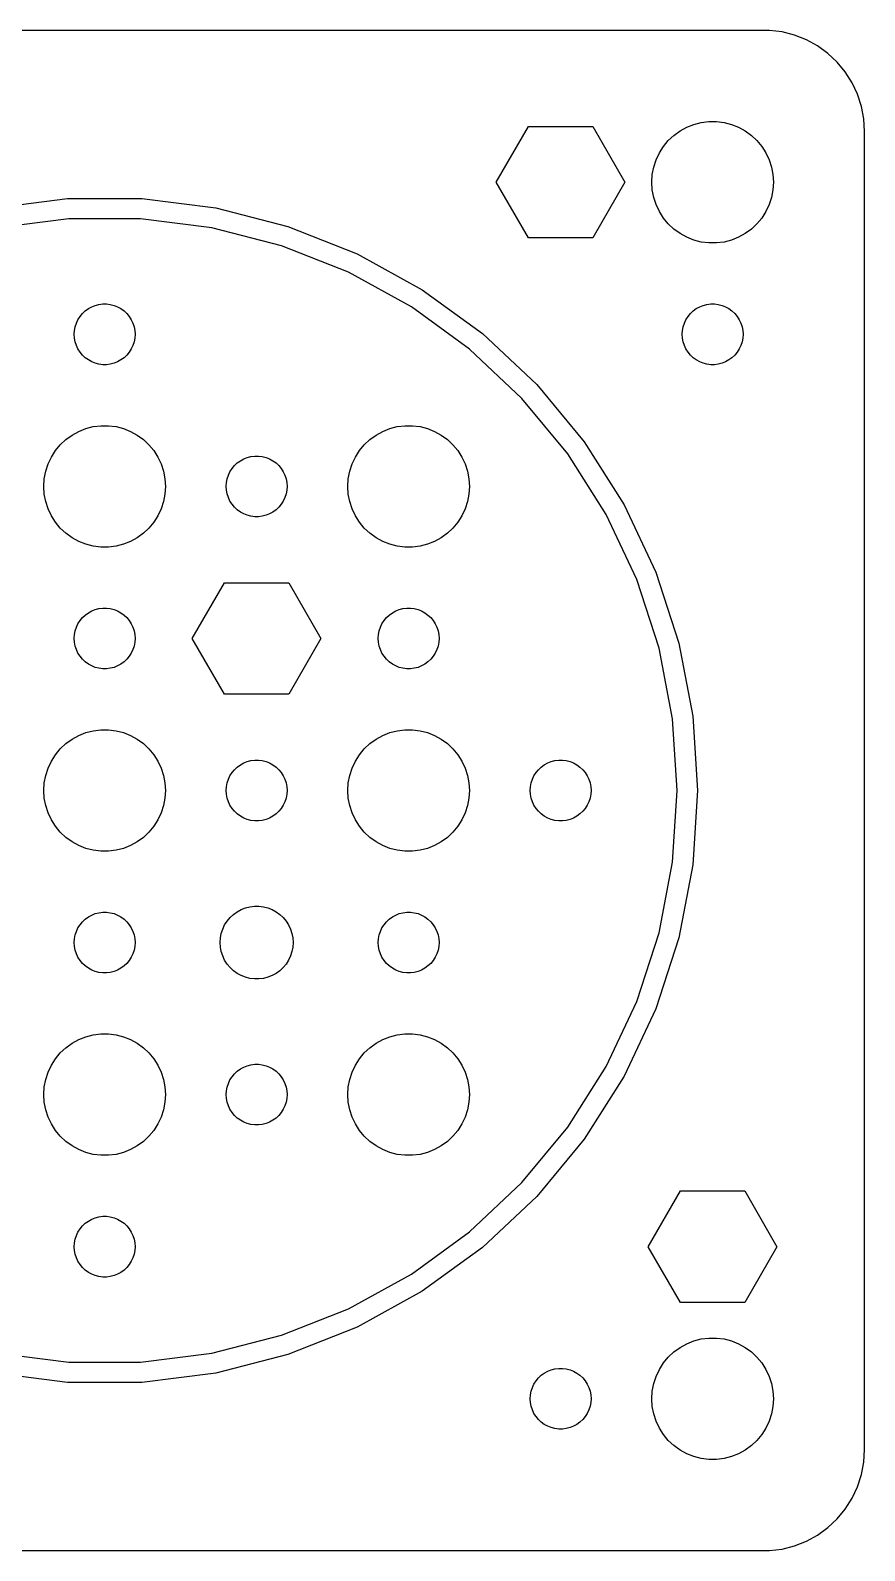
# Model space of a CAD drawing. Header units: metres. Extents: x -38 to 38, y -37 to 205.
# Drawn here: x -3.7 to 37.5, y -37.5 to 37.5 of the extents above; entities that cross this region are included whole.
import ezdxf

# ---------------------------------------------------------------- set-up
doc = ezdxf.new("R2010")
doc.units = ezdxf.units.M

msp = doc.modelspace()

# ---------------------------------------------------------------- linework, layer by layer
for p, q in [((32.8139, 37.4901), (-32.8139, 37.4901)), ((33.4369, 37.4114), (32.8139, 37.4901)), ((34.0451, 37.2553), (33.4369, 37.4114)), ((34.6289, 37.0241), (34.0451, 37.2553)), ((35.1791, 36.7216), (34.6289, 37.0241)), ((35.6871, 36.3526), (35.1791, 36.7216)), ((36.1448, 35.9227), (35.6871, 36.3526)), ((36.5451, 35.4389), (36.1448, 35.9227)), ((36.8815, 34.9088), (36.5451, 35.4389)), ((37.1489, 34.3406), (36.8815, 34.9088)), ((37.3429, 33.7434), (37.1489, 34.3406)), ((37.4606, 33.1267), (37.3429, 33.7434)), ((29.4379, 32.9469), (29.8116, 32.9941)), ((29.8116, 32.9941), (30.1884, 32.9941)), ((30.1884, 32.9941), (30.5621, 32.9469)), ((37.5, 32.5), (37.4606, 33.1267)), ((19.3265, 30), (20.9133, 32.7483)), ((20.9133, 32.7483), (24.0867, 32.7483)), ((24.0867, 32.7483), (25.6735, 30)), ((27.8131, 32.0536), (28.0877, 32.3115)), ((28.0877, 32.3115), (28.3925, 32.533)), ((28.3925, 32.533), (28.7227, 32.7145)), ((28.7227, 32.7145), (29.0729, 32.8532)), ((29.0729, 32.8532), (29.4379, 32.9469)), ((30.5621, 32.9469), (30.927, 32.8532)), ((30.927, 32.8532), (31.2773, 32.7145)), ((31.2773, 32.7145), (31.6075, 32.533)), ((31.6075, 32.533), (31.9123, 32.3115)), ((31.9123, 32.3115), (32.1869, 32.0536)), ((37.5, -32.5), (37.5, 32.5)), ((27.3711, 31.4453), (27.5729, 31.7634)), ((27.5729, 31.7634), (27.8131, 32.0536)), ((32.1869, 32.0536), (32.427, 31.7634)), ((32.427, 31.7634), (32.6289, 31.4453)), ((27.0237, 30.376), (27.0942, 30.7461)), ((27.0942, 30.7461), (27.2107, 31.1044)), ((27.2107, 31.1044), (27.3711, 31.4453)), ((32.6289, 31.4453), (32.7893, 31.1044)), ((32.7893, 31.1044), (32.9057, 30.7461)), ((32.9057, 30.7461), (32.9763, 30.376)), ((20.9133, 27.2517), (19.3265, 30)), ((25.6735, 30), (24.0867, 27.2517)), ((27, 30), (27.0237, 30.376)), ((27.0237, 29.624), (27, 30)), ((32.9763, 30.376), (33, 30)), ((33, 30), (32.9763, 29.624)), ((27.0942, 29.2539), (27.0237, 29.624)), ((27.2107, 28.8956), (27.0942, 29.2539)), ((32.9057, 29.2539), (32.7893, 28.8956)), ((32.9763, 29.624), (32.9057, 29.2539)), ((-5.4809, 28.7319), (-1.83661, 29.1923)), ((-1.83661, 29.1923), (1.83661, 29.1923)), ((1.83661, 29.1923), (5.4809, 28.7319)), ((5.4809, 28.7319), (9.03874, 27.8184)), ((27.3711, 28.5547), (27.2107, 28.8956)), ((27.5729, 28.2366), (27.3711, 28.5547)), ((32.6289, 28.5547), (32.427, 28.2366)), ((32.7893, 28.8956), (32.6289, 28.5547)), ((-1.77382, 28.1942), (-5.29352, 27.7496)), ((1.77382, 28.1942), (-1.77382, 28.1942)), ((5.29352, 27.7496), (1.77382, 28.1942)), ((8.72972, 26.8673), (5.29352, 27.7496)), ((9.03874, 27.8184), (12.454, 26.4662)), ((27.8131, 27.9464), (27.5729, 28.2366)), ((28.0877, 27.6884), (27.8131, 27.9464)), ((32.1869, 27.9464), (31.9123, 27.6884)), ((32.427, 28.2366), (32.1869, 27.9464)), ((24.0867, 27.2517), (20.9133, 27.2517)), ((28.3925, 27.467), (28.0877, 27.6884)), ((28.7227, 27.2855), (28.3925, 27.467)), ((29.0729, 27.1468), (28.7227, 27.2855)), ((29.4379, 27.0531), (29.0729, 27.1468)), ((29.8116, 27.0059), (29.4379, 27.0531)), ((30.1884, 27.0059), (29.8116, 27.0059)), ((30.5621, 27.0531), (30.1884, 27.0059)), ((30.927, 27.1468), (30.5621, 27.0531)), ((31.2773, 27.2855), (30.927, 27.1468)), ((31.6075, 27.467), (31.2773, 27.2855)), ((31.9123, 27.6884), (31.6075, 27.467)), ((12.0283, 25.5614), (8.72972, 26.8673)), ((12.454, 26.4662), (15.6729, 24.6966)), ((15.1371, 23.8523), (12.0283, 25.5614)), ((-0.281067, 23.9734), (-0.094177, 23.997)), ((-0.094177, 23.997), (0.094177, 23.997)), ((0.094177, 23.997), (0.281067, 23.9734)), ((15.6729, 24.6966), (18.6446, 22.5375)), ((29.7189, 23.9734), (29.9058, 23.997)), ((29.9058, 23.997), (30.0942, 23.997)), ((30.0942, 23.997), (30.2811, 23.9734)), ((-1.31445, 23.2226), (-1.21352, 23.3817)), ((-1.21352, 23.3817), (-1.09344, 23.5268)), ((-1.09344, 23.5268), (-0.956131, 23.6558)), ((-0.956131, 23.6558), (-0.803726, 23.7665)), ((-0.803726, 23.7665), (-0.638657, 23.8572)), ((-0.638657, 23.8572), (-0.463516, 23.9266)), ((-0.463516, 23.9266), (-0.281067, 23.9734)), ((0.281067, 23.9734), (0.463516, 23.9266)), ((0.463516, 23.9266), (0.638657, 23.8572)), ((0.638657, 23.8572), (0.803726, 23.7665)), ((0.803726, 23.7665), (0.956131, 23.6558)), ((0.956131, 23.6558), (1.09344, 23.5268)), ((1.09344, 23.5268), (1.21352, 23.3817)), ((1.21352, 23.3817), (1.31445, 23.2226)), ((18.0072, 21.767), (15.1371, 23.8523)), ((28.6855, 23.2226), (28.7865, 23.3817)), ((28.7865, 23.3817), (28.9065, 23.5268)), ((28.9065, 23.5268), (29.0439, 23.6558)), ((29.0439, 23.6558), (29.1963, 23.7665)), ((29.1963, 23.7665), (29.3613, 23.8572)), ((29.3613, 23.8572), (29.5365, 23.9266)), ((29.5365, 23.9266), (29.7189, 23.9734)), ((30.2811, 23.9734), (30.4635, 23.9266)), ((30.4635, 23.9266), (30.6387, 23.8572)), ((30.6387, 23.8572), (30.8037, 23.7665)), ((30.8037, 23.7665), (30.9561, 23.6558)), ((30.9561, 23.6558), (31.0934, 23.5268)), ((31.0934, 23.5268), (31.2135, 23.3817)), ((31.2135, 23.3817), (31.3145, 23.2226)), ((-1.5, 22.5), (-1.48816, 22.688)), ((-1.48816, 22.312), (-1.5, 22.5)), ((-1.48816, 22.688), (-1.45287, 22.873)), ((-1.45287, 22.873), (-1.39465, 23.0522)), ((-1.39465, 23.0522), (-1.31445, 23.2226)), ((1.31445, 23.2226), (1.39465, 23.0522)), ((1.39465, 23.0522), (1.45287, 22.873)), ((1.45287, 22.873), (1.48816, 22.688)), ((1.48816, 22.688), (1.5, 22.5)), ((1.5, 22.5), (1.48816, 22.312)), ((18.6446, 22.5375), (21.3223, 20.023)), ((28.5, 22.5), (28.5118, 22.688)), ((28.5118, 22.312), (28.5, 22.5)), ((28.5118, 22.688), (28.5471, 22.873)), ((28.5471, 22.873), (28.6053, 23.0522)), ((28.6053, 23.0522), (28.6855, 23.2226)), ((31.3145, 23.2226), (31.3947, 23.0522)), ((31.3947, 23.0522), (31.4529, 22.873)), ((31.4529, 22.873), (31.4882, 22.688)), ((31.4882, 22.688), (31.5, 22.5)), ((31.5, 22.5), (31.4882, 22.312)), ((-1.45287, 22.127), (-1.48816, 22.312)), ((-1.39465, 21.9478), (-1.45287, 22.127)), ((-1.31445, 21.7774), (-1.39465, 21.9478)), ((-1.21352, 21.6183), (-1.31445, 21.7774)), ((1.31445, 21.7774), (1.21352, 21.6183)), ((1.39465, 21.9478), (1.31445, 21.7774)), ((1.45287, 22.127), (1.39465, 21.9478)), ((1.48816, 22.312), (1.45287, 22.127)), ((20.5934, 19.3385), (18.0072, 21.767)), ((28.5471, 22.127), (28.5118, 22.312)), ((28.6053, 21.9478), (28.5471, 22.127)), ((28.6855, 21.7774), (28.6053, 21.9478)), ((28.7865, 21.6183), (28.6855, 21.7774)), ((31.3145, 21.7774), (31.2135, 21.6183)), ((31.3947, 21.9478), (31.3145, 21.7774)), ((31.4529, 22.127), (31.3947, 21.9478)), ((31.4882, 22.312), (31.4529, 22.127)), ((-1.09344, 21.4732), (-1.21352, 21.6183)), ((-0.956131, 21.3442), (-1.09344, 21.4732)), ((-0.803726, 21.2335), (-0.956131, 21.3442)), ((-0.638657, 21.1427), (-0.803726, 21.2335)), ((-0.463516, 21.0734), (-0.638657, 21.1427)), ((-0.281067, 21.0266), (-0.463516, 21.0734)), ((-0.094177, 21.003), (-0.281067, 21.0266)), ((0.094177, 21.003), (-0.094177, 21.003)), ((0.281067, 21.0266), (0.094177, 21.003)), ((0.463516, 21.0734), (0.281067, 21.0266)), ((0.638657, 21.1427), (0.463516, 21.0734)), ((0.803726, 21.2335), (0.638657, 21.1427)), ((0.956131, 21.3442), (0.803726, 21.2335)), ((1.09344, 21.4732), (0.956131, 21.3442)), ((1.21352, 21.6183), (1.09344, 21.4732)), ((28.9065, 21.4732), (28.7865, 21.6183)), ((29.0439, 21.3442), (28.9065, 21.4732)), ((29.1963, 21.2335), (29.0439, 21.3442)), ((29.3613, 21.1427), (29.1963, 21.2335)), ((29.5365, 21.0734), (29.3613, 21.1427)), ((29.7189, 21.0266), (29.5365, 21.0734)), ((29.9058, 21.003), (29.7189, 21.0266)), ((30.0942, 21.003), (29.9058, 21.003)), ((30.2811, 21.0266), (30.0942, 21.003)), ((30.4635, 21.0734), (30.2811, 21.0266)), ((30.6387, 21.1427), (30.4635, 21.0734)), ((30.8037, 21.2335), (30.6387, 21.1427)), ((30.9561, 21.3442), (30.8037, 21.2335)), ((31.0934, 21.4732), (30.9561, 21.3442)), ((31.2135, 21.6183), (31.0934, 21.4732)), ((21.3223, 20.023), (23.6637, 17.1927)), ((22.8547, 16.6049), (20.5934, 19.3385)), ((-2.1869, 17.0536), (-1.91226, 17.3115)), ((-1.91226, 17.3115), (-1.60747, 17.533)), ((-1.60747, 17.533), (-1.27733, 17.7145)), ((-1.27733, 17.7145), (-0.927048, 17.8532)), ((-0.927048, 17.8532), (-0.562134, 17.9469)), ((-0.562134, 17.9469), (-0.18837, 17.9941)), ((-0.18837, 17.9941), (0.18837, 17.9941)), ((0.18837, 17.9941), (0.562134, 17.9469)), ((0.562134, 17.9469), (0.927048, 17.8532)), ((0.927048, 17.8532), (1.27733, 17.7145)), ((1.27733, 17.7145), (1.60747, 17.533)), ((1.60747, 17.533), (1.91226, 17.3115)), ((1.91226, 17.3115), (2.1869, 17.0536)), ((12.8131, 17.0536), (13.0877, 17.3115)), ((13.0877, 17.3115), (13.3925, 17.533)), ((13.3925, 17.533), (13.7227, 17.7145)), ((13.7227, 17.7145), (14.0729, 17.8532)), ((14.0729, 17.8532), (14.4379, 17.9469)), ((14.4379, 17.9469), (14.8116, 17.9941)), ((14.8116, 17.9941), (15.1884, 17.9941)), ((15.1884, 17.9941), (15.5621, 17.9469)), ((15.5621, 17.9469), (15.927, 17.8532)), ((15.927, 17.8532), (16.2773, 17.7145)), ((16.2773, 17.7145), (16.6075, 17.533)), ((16.6075, 17.533), (16.9123, 17.3115)), ((16.9123, 17.3115), (17.1869, 17.0536)), ((-2.62891, 16.4453), (-2.42705, 16.7634)), ((-2.42705, 16.7634), (-2.1869, 17.0536)), ((2.1869, 17.0536), (2.42705, 16.7634)), ((2.42705, 16.7634), (2.62891, 16.4453)), ((7.21892, 16.4734), (7.40581, 16.497)), ((7.40581, 16.497), (7.59418, 16.497)), ((7.59418, 16.497), (7.78107, 16.4734)), ((12.3711, 16.4453), (12.5729, 16.7634)), ((12.5729, 16.7634), (12.8131, 17.0536)), ((17.1869, 17.0536), (17.427, 16.7634)), ((17.427, 16.7634), (17.6289, 16.4453)), ((24.7557, 13.6095), (22.8547, 16.6049)), ((23.6637, 17.1927), (25.632, 14.0913)), ((-2.97633, 15.376), (-2.90575, 15.7461)), ((-2.90575, 15.7461), (-2.78932, 16.1044)), ((-2.78932, 16.1044), (-2.62891, 16.4453)), ((2.62891, 16.4453), (2.78932, 16.1044)), ((2.78932, 16.1044), (2.90575, 15.7461)), ((2.90575, 15.7461), (2.97633, 15.376)), ((6.18553, 15.7226), (6.28647, 15.8817)), ((6.28647, 15.8817), (6.40654, 16.0268)), ((6.40654, 16.0268), (6.54385, 16.1558)), ((6.54385, 16.1558), (6.69626, 16.2665)), ((6.69626, 16.2665), (6.86133, 16.3572)), ((6.86133, 16.3572), (7.03647, 16.4266)), ((7.03647, 16.4266), (7.21892, 16.4734)), ((7.78107, 16.4734), (7.96352, 16.4266)), ((7.96352, 16.4266), (8.13866, 16.3572)), ((8.13866, 16.3572), (8.30373, 16.2665)), ((8.30373, 16.2665), (8.45613, 16.1558)), ((8.45613, 16.1558), (8.59344, 16.0268)), ((8.59344, 16.0268), (8.71352, 15.8817)), ((8.71352, 15.8817), (8.81445, 15.7226)), ((12.0237, 15.376), (12.0942, 15.7461)), ((12.0942, 15.7461), (12.2107, 16.1044)), ((12.2107, 16.1044), (12.3711, 16.4453)), ((17.6289, 16.4453), (17.7893, 16.1044)), ((17.7893, 16.1044), (17.9057, 15.7461)), ((17.9057, 15.7461), (17.9763, 15.376)), ((-3, 15), (-2.97633, 15.376)), ((-2.97633, 14.624), (-3, 15)), ((2.97633, 15.376), (3, 15)), ((3, 15), (2.97633, 14.624)), ((6, 15), (6.01183, 15.188)), ((6.01183, 14.812), (6, 15)), ((6.01183, 15.188), (6.04712, 15.373)), ((6.04712, 15.373), (6.10533, 15.5522)), ((6.10533, 15.5522), (6.18553, 15.7226)), ((8.81445, 15.7226), (8.89465, 15.5522)), ((8.89465, 15.5522), (8.95287, 15.373)), ((8.95287, 15.373), (8.98816, 15.188)), ((8.98816, 15.188), (9, 15)), ((9, 15), (8.98816, 14.812)), ((12, 15), (12.0237, 15.376)), ((12.0237, 14.624), (12, 15)), ((17.9763, 15.376), (18, 15)), ((18, 15), (17.9763, 14.624)), ((-2.90575, 14.2539), (-2.97633, 14.624)), ((-2.78932, 13.8956), (-2.90575, 14.2539)), ((2.90575, 14.2539), (2.78932, 13.8956)), ((2.97633, 14.624), (2.90575, 14.2539)), ((6.04712, 14.627), (6.01183, 14.812)), ((6.10533, 14.4478), (6.04712, 14.627)), ((6.18553, 14.2774), (6.10533, 14.4478)), ((6.28647, 14.1183), (6.18553, 14.2774)), ((8.81445, 14.2774), (8.71352, 14.1183)), ((8.89465, 14.4478), (8.81445, 14.2774)), ((8.95287, 14.627), (8.89465, 14.4478)), ((8.98816, 14.812), (8.95287, 14.627)), ((12.0942, 14.2539), (12.0237, 14.624)), ((12.2107, 13.8956), (12.0942, 14.2539)), ((17.9057, 14.2539), (17.7893, 13.8956)), ((17.9763, 14.624), (17.9057, 14.2539)), ((-2.62891, 13.5547), (-2.78932, 13.8956)), ((-2.42705, 13.2366), (-2.62891, 13.5547)), ((2.62891, 13.5547), (2.42705, 13.2366)), ((2.78932, 13.8956), (2.62891, 13.5547)), ((6.40654, 13.9732), (6.28647, 14.1183)), ((6.54385, 13.8442), (6.40654, 13.9732)), ((6.69626, 13.7335), (6.54385, 13.8442)), ((6.86133, 13.6427), (6.69626, 13.7335)), ((7.03647, 13.5734), (6.86133, 13.6427)), ((7.21892, 13.5266), (7.03647, 13.5734)), ((7.40581, 13.5029), (7.21892, 13.5266)), ((7.59418, 13.5029), (7.40581, 13.5029)), ((7.78107, 13.5266), (7.59418, 13.5029)), ((7.96352, 13.5734), (7.78107, 13.5266)), ((8.13866, 13.6427), (7.96352, 13.5734)), ((8.30373, 13.7335), (8.13866, 13.6427)), ((8.45613, 13.8442), (8.30373, 13.7335)), ((8.59344, 13.9732), (8.45613, 13.8442)), ((8.71352, 14.1183), (8.59344, 13.9732)), ((12.3711, 13.5547), (12.2107, 13.8956)), ((12.5729, 13.2366), (12.3711, 13.5547)), ((17.6289, 13.5547), (17.427, 13.2366)), ((17.7893, 13.8956), (17.6289, 13.5547)), ((26.2662, 10.3995), (24.7557, 13.6095)), ((25.632, 14.0913), (27.196, 10.7676)), ((-2.1869, 12.9464), (-2.42705, 13.2366)), ((-1.91226, 12.6884), (-2.1869, 12.9464)), ((2.1869, 12.9464), (1.91226, 12.6884)), ((2.42705, 13.2366), (2.1869, 12.9464)), ((12.8131, 12.9464), (12.5729, 13.2366)), ((13.0877, 12.6884), (12.8131, 12.9464)), ((17.1869, 12.9464), (16.9123, 12.6884)), ((17.427, 13.2366), (17.1869, 12.9464)), ((-1.60747, 12.467), (-1.91226, 12.6884)), ((-1.27733, 12.2855), (-1.60747, 12.467)), ((-0.927048, 12.1468), (-1.27733, 12.2855)), ((-0.562134, 12.0531), (-0.927048, 12.1468)), ((-0.18837, 12.0059), (-0.562134, 12.0531)), ((0.18837, 12.0059), (-0.18837, 12.0059)), ((0.562134, 12.0531), (0.18837, 12.0059)), ((0.927048, 12.1468), (0.562134, 12.0531)), ((1.27733, 12.2855), (0.927048, 12.1468)), ((1.60747, 12.467), (1.27733, 12.2855)), ((1.91226, 12.6884), (1.60747, 12.467)), ((13.3925, 12.467), (13.0877, 12.6884)), ((13.7227, 12.2855), (13.3925, 12.467)), ((14.0729, 12.1468), (13.7227, 12.2855)), ((14.4379, 12.0531), (14.0729, 12.1468)), ((14.8116, 12.0059), (14.4379, 12.0531)), ((15.1884, 12.0059), (14.8116, 12.0059)), ((15.5621, 12.0531), (15.1884, 12.0059)), ((15.927, 12.1468), (15.5621, 12.0531)), ((16.2773, 12.2855), (15.927, 12.1468)), ((16.6075, 12.467), (16.2773, 12.2855)), ((16.9123, 12.6884), (16.6075, 12.467)), ((27.196, 10.7676), (28.3311, 7.27417)), ((4.32651, 7.5), (5.91325, 10.2483)), ((5.91325, 10.2483), (9.08675, 10.2483)), ((9.08675, 10.2483), (10.6735, 7.5)), ((27.3625, 7.02548), (26.2662, 10.3995)), ((-1.31445, 8.22263), (-1.21352, 8.38167)), ((-1.21352, 8.38167), (-1.09344, 8.52681)), ((-1.09344, 8.52681), (-0.956131, 8.65576)), ((-0.956131, 8.65576), (-0.803726, 8.76648)), ((-0.803726, 8.76648), (-0.638657, 8.85724)), ((-0.638657, 8.85724), (-0.463516, 8.92657)), ((-0.463516, 8.92657), (-0.281067, 8.97342)), ((-0.281067, 8.97342), (-0.094177, 8.99704)), ((-0.094177, 8.99704), (0.094177, 8.99704)), ((0.094177, 8.99704), (0.281067, 8.97342)), ((0.281067, 8.97342), (0.463516, 8.92657)), ((0.463516, 8.92657), (0.638657, 8.85724)), ((0.638657, 8.85724), (0.803726, 8.76648)), ((0.803726, 8.76648), (0.956131, 8.65576)), ((0.956131, 8.65576), (1.09344, 8.52681)), ((1.09344, 8.52681), (1.21352, 8.38167)), ((1.21352, 8.38167), (1.31445, 8.22263)), ((13.6855, 8.22263), (13.7865, 8.38167)), ((13.7865, 8.38167), (13.9065, 8.52681)), ((13.9065, 8.52681), (14.0439, 8.65576)), ((14.0439, 8.65576), (14.1963, 8.76648)), ((14.1963, 8.76648), (14.3613, 8.85724)), ((14.3613, 8.85724), (14.5365, 8.92657)), ((14.5365, 8.92657), (14.7189, 8.97342)), ((14.7189, 8.97342), (14.9058, 8.99704)), ((14.9058, 8.99704), (15.0942, 8.99704)), ((15.0942, 8.99704), (15.2811, 8.97342)), ((15.2811, 8.97342), (15.4635, 8.92657)), ((15.4635, 8.92657), (15.6387, 8.85724)), ((15.6387, 8.85724), (15.8037, 8.76648)), ((15.8037, 8.76648), (15.9561, 8.65576)), ((15.9561, 8.65576), (16.0934, 8.52681)), ((16.0934, 8.52681), (16.2135, 8.38167)), ((16.2135, 8.38167), (16.3145, 8.22263)), ((-1.5, 7.5), (-1.48816, 7.68799)), ((-1.48816, 7.312), (-1.5, 7.5)), ((-1.48816, 7.68799), (-1.45287, 7.87303)), ((-1.45287, 7.87303), (-1.39465, 8.05219)), ((-1.39465, 8.05219), (-1.31445, 8.22263)), ((1.31445, 8.22263), (1.39465, 8.05219)), ((1.39465, 8.05219), (1.45287, 7.87303)), ((1.45287, 7.87303), (1.48816, 7.68799)), ((1.48816, 7.68799), (1.5, 7.5)), ((1.5, 7.5), (1.48816, 7.312)), ((5.91325, 4.75168), (4.32651, 7.5)), ((10.6735, 7.5), (9.08675, 4.75168)), ((13.5, 7.5), (13.5118, 7.68799)), ((13.5118, 7.312), (13.5, 7.5)), ((13.5118, 7.68799), (13.5471, 7.87303)), ((13.5471, 7.87303), (13.6053, 8.05219)), ((13.6053, 8.05219), (13.6855, 8.22263)), ((16.3145, 8.22263), (16.3947, 8.05219)), ((16.3947, 8.05219), (16.4529, 7.87303)), ((16.4529, 7.87303), (16.4882, 7.68799)), ((16.4882, 7.68799), (16.5, 7.5)), ((16.5, 7.5), (16.4882, 7.312)), ((-1.45287, 7.12695), (-1.48816, 7.312)), ((-1.39465, 6.9478), (-1.45287, 7.12695)), ((-1.31445, 6.77736), (-1.39465, 6.9478)), ((-1.21352, 6.61832), (-1.31445, 6.77736)), ((1.31445, 6.77736), (1.21352, 6.61832)), ((1.39465, 6.9478), (1.31445, 6.77736)), ((1.45287, 7.12695), (1.39465, 6.9478)), ((1.48816, 7.312), (1.45287, 7.12695)), ((13.5471, 7.12695), (13.5118, 7.312)), ((13.6053, 6.9478), (13.5471, 7.12695)), ((13.6855, 6.77736), (13.6053, 6.9478)), ((13.7865, 6.61832), (13.6855, 6.77736)), ((16.3145, 6.77736), (16.2135, 6.61832)), ((16.3947, 6.9478), (16.3145, 6.77736)), ((16.4529, 7.12695), (16.3947, 6.9478)), ((16.4882, 7.312), (16.4529, 7.12695)), ((28.0272, 3.54065), (27.3625, 7.02548)), ((28.3311, 7.27417), (29.0193, 3.66599)), ((-1.09344, 6.47318), (-1.21352, 6.61832)), ((-0.956131, 6.34422), (-1.09344, 6.47318)), ((-0.803726, 6.23351), (-0.956131, 6.34422)), ((-0.638657, 6.14275), (-0.803726, 6.23351)), ((-0.463516, 6.07341), (-0.638657, 6.14275)), ((-0.281067, 6.02657), (-0.463516, 6.07341)), ((-0.094177, 6.00294), (-0.281067, 6.02657)), ((0.094177, 6.00294), (-0.094177, 6.00294)), ((0.281067, 6.02657), (0.094177, 6.00294)), ((0.463516, 6.07341), (0.281067, 6.02657)), ((0.638657, 6.14275), (0.463516, 6.07341)), ((0.803726, 6.23351), (0.638657, 6.14275)), ((0.956131, 6.34422), (0.803726, 6.23351)), ((1.09344, 6.47318), (0.956131, 6.34422)), ((1.21352, 6.61832), (1.09344, 6.47318)), ((13.9065, 6.47318), (13.7865, 6.61832)), ((14.0439, 6.34422), (13.9065, 6.47318)), ((14.1963, 6.23351), (14.0439, 6.34422)), ((14.3613, 6.14275), (14.1963, 6.23351)), ((14.5365, 6.07341), (14.3613, 6.14275)), ((14.7189, 6.02657), (14.5365, 6.07341)), ((14.9058, 6.00294), (14.7189, 6.02657)), ((15.0942, 6.00294), (14.9058, 6.00294)), ((15.2811, 6.02657), (15.0942, 6.00294)), ((15.4635, 6.07341), (15.2811, 6.02657)), ((15.6387, 6.14275), (15.4635, 6.07341)), ((15.8037, 6.23351), (15.6387, 6.14275)), ((15.9561, 6.34422), (15.8037, 6.23351)), ((16.0934, 6.47318), (15.9561, 6.34422)), ((16.2135, 6.61832), (16.0934, 6.47318)), ((9.08675, 4.75168), (5.91325, 4.75168)), ((28.25, 0), (28.0272, 3.54065)), ((29.0193, 3.66599), (29.25, 0)), ((-2.1869, 2.05363), (-1.91226, 2.31154)), ((-1.91226, 2.31154), (-1.60747, 2.53297)), ((-1.60747, 2.53297), (-1.27733, 2.71448)), ((-1.27733, 2.71448), (-0.927048, 2.85316)), ((-0.927048, 2.85316), (-0.562134, 2.94685)), ((-0.562134, 2.94685), (-0.18837, 2.99408)), ((-0.18837, 2.99408), (0.18837, 2.99408)), ((0.18837, 2.99408), (0.562134, 2.94685)), ((0.562134, 2.94685), (0.927048, 2.85316)), ((0.927048, 2.85316), (1.27733, 2.71448)), ((1.27733, 2.71448), (1.60747, 2.53297)), ((1.60747, 2.53297), (1.91226, 2.31154)), ((1.91226, 2.31154), (2.1869, 2.05363)), ((12.8131, 2.05363), (13.0877, 2.31154)), ((13.0877, 2.31154), (13.3925, 2.53297)), ((13.3925, 2.53297), (13.7227, 2.71448)), ((13.7227, 2.71448), (14.0729, 2.85316)), ((14.0729, 2.85316), (14.4379, 2.94685)), ((14.4379, 2.94685), (14.8116, 2.99408)), ((14.8116, 2.99408), (15.1884, 2.99408)), ((15.1884, 2.99408), (15.5621, 2.94685)), ((15.5621, 2.94685), (15.927, 2.85316)), ((15.927, 2.85316), (16.2773, 2.71448)), ((16.2773, 2.71448), (16.6075, 2.53297)), ((16.6075, 2.53297), (16.9123, 2.31154)), ((16.9123, 2.31154), (17.1869, 2.05363)), ((-2.62891, 1.44525), (-2.42705, 1.76335)), ((-2.42705, 1.76335), (-2.1869, 2.05363)), ((2.1869, 2.05363), (2.42705, 1.76335)), ((2.42705, 1.76335), (2.62891, 1.44525)), ((12.3711, 1.44525), (12.5729, 1.76335)), ((12.5729, 1.76335), (12.8131, 2.05363)), ((17.1869, 2.05363), (17.427, 1.76335)), ((17.427, 1.76335), (17.6289, 1.44525)), ((-2.90575, 0.746063), (-2.78932, 1.10437)), ((-2.78932, 1.10437), (-2.62891, 1.44525)), ((2.62891, 1.44525), (2.78932, 1.10437)), ((2.78932, 1.10437), (2.90575, 0.746063)), ((6.18553, 0.722626), (6.28647, 0.881668)), ((6.28647, 0.881668), (6.40654, 1.02681)), ((6.40654, 1.02681), (6.54385, 1.15576)), ((6.54385, 1.15576), (6.69626, 1.26648)), ((6.69626, 1.26648), (6.86133, 1.35724)), ((6.86133, 1.35724), (7.03647, 1.42657)), ((7.03647, 1.42657), (7.21892, 1.47342)), ((7.21892, 1.47342), (7.40581, 1.49704)), ((7.40581, 1.49704), (7.59418, 1.49704)), ((7.59418, 1.49704), (7.78107, 1.47342)), ((7.78107, 1.47342), (7.96352, 1.42657)), ((7.96352, 1.42657), (8.13866, 1.35724)), ((8.13866, 1.35724), (8.30373, 1.26648)), ((8.30373, 1.26648), (8.45613, 1.15576)), ((8.45613, 1.15576), (8.59344, 1.02681)), ((8.59344, 1.02681), (8.71352, 0.881668)), ((8.71352, 0.881668), (8.81445, 0.722626)), ((12.0942, 0.746063), (12.2107, 1.10437)), ((12.2107, 1.10437), (12.3711, 1.44525)), ((17.6289, 1.44525), (17.7893, 1.10437)), ((17.7893, 1.10437), (17.9057, 0.746063)), ((21.1855, 0.722626), (21.2865, 0.881668)), ((21.2865, 0.881668), (21.4065, 1.02681)), ((21.4065, 1.02681), (21.5439, 1.15576)), ((21.5439, 1.15576), (21.6963, 1.26648)), ((21.6963, 1.26648), (21.8613, 1.35724)), ((21.8613, 1.35724), (22.0365, 1.42657)), ((22.0365, 1.42657), (22.2189, 1.47342)), ((22.2189, 1.47342), (22.4058, 1.49704)), ((22.4058, 1.49704), (22.5942, 1.49704)), ((22.5942, 1.49704), (22.7811, 1.47342)), ((22.7811, 1.47342), (22.9635, 1.42657)), ((22.9635, 1.42657), (23.1387, 1.35724)), ((23.1387, 1.35724), (23.3037, 1.26648)), ((23.3037, 1.26648), (23.4561, 1.15576)), ((23.4561, 1.15576), (23.5934, 1.02681)), ((23.5934, 1.02681), (23.7135, 0.881668)), ((23.7135, 0.881668), (23.8145, 0.722626)), ((-3, 0), (-2.97633, 0.375992)), ((-2.97633, -0.375992), (-3, 0)), ((-2.97633, 0.375992), (-2.90575, 0.746063)), ((2.90575, 0.746063), (2.97633, 0.375992)), ((2.97633, 0.375992), (3, 0)), ((3, 0), (2.97633, -0.375992)), ((6, 0), (6.01183, 0.187988)), ((6.01183, -0.187988), (6, 0)), ((6.01183, 0.187988), (6.04712, 0.373032)), ((6.04712, 0.373032), (6.10533, 0.552185)), ((6.10533, 0.552185), (6.18553, 0.722626)), ((8.81445, 0.722626), (8.89465, 0.552185)), ((8.89465, 0.552185), (8.95287, 0.373032)), ((8.95287, 0.373032), (8.98816, 0.187988)), ((8.98816, 0.187988), (9, 0)), ((9, 0), (8.98816, -0.187988)), ((12, 0), (12.0237, 0.375992)), ((12.0237, -0.375992), (12, 0)), ((12.0237, 0.375992), (12.0942, 0.746063)), ((17.9057, 0.746063), (17.9763, 0.375992)), ((17.9763, 0.375992), (18, 0)), ((18, 0), (17.9763, -0.375992)), ((21, 0), (21.0118, 0.187988)), ((21.0118, -0.187988), (21, 0)), ((21.0118, 0.187988), (21.0471, 0.373032)), ((21.0471, 0.373032), (21.1053, 0.552185)), ((21.1053, 0.552185), (21.1855, 0.722626)), ((23.8145, 0.722626), (23.8947, 0.552185)), ((23.8947, 0.552185), (23.9529, 0.373032)), ((23.9529, 0.373032), (23.9882, 0.187988)), ((23.9882, 0.187988), (24, 0)), ((24, 0), (23.9882, -0.187988)), ((28.0272, -3.54065), (28.25, 0)), ((29.25, 0), (29.0193, -3.66599)), ((-2.90575, -0.746063), (-2.97633, -0.375992)), ((-2.78932, -1.10437), (-2.90575, -0.746063)), ((2.90575, -0.746063), (2.78932, -1.10437)), ((2.97633, -0.375992), (2.90575, -0.746063)), ((6.04712, -0.373032), (6.01183, -0.187988)), ((6.10533, -0.552185), (6.04712, -0.373032)), ((6.18553, -0.722626), (6.10533, -0.552185)), ((6.28647, -0.881668), (6.18553, -0.722626)), ((8.81445, -0.722626), (8.71352, -0.881668)), ((8.89465, -0.552185), (8.81445, -0.722626)), ((8.95287, -0.373032), (8.89465, -0.552185)), ((8.98816, -0.187988), (8.95287, -0.373032)), ((12.0942, -0.746063), (12.0237, -0.375992)), ((12.2107, -1.10437), (12.0942, -0.746063)), ((17.9057, -0.746063), (17.7893, -1.10437)), ((17.9763, -0.375992), (17.9057, -0.746063)), ((21.0471, -0.373032), (21.0118, -0.187988)), ((21.1053, -0.552185), (21.0471, -0.373032)), ((21.1855, -0.722626), (21.1053, -0.552185)), ((21.2865, -0.881668), (21.1855, -0.722626)), ((23.8145, -0.722626), (23.7135, -0.881668)), ((23.8947, -0.552185), (23.8145, -0.722626)), ((23.9529, -0.373032), (23.8947, -0.552185)), ((23.9882, -0.187988), (23.9529, -0.373032)), ((-2.62891, -1.44525), (-2.78932, -1.10437)), ((-2.42705, -1.76335), (-2.62891, -1.44525)), ((2.62891, -1.44525), (2.42705, -1.76335)), ((2.78932, -1.10437), (2.62891, -1.44525)), ((6.40654, -1.02681), (6.28647, -0.881668)), ((6.54385, -1.15576), (6.40654, -1.02681)), ((6.69626, -1.26648), (6.54385, -1.15576)), ((6.86133, -1.35724), (6.69626, -1.26648)), ((7.03647, -1.42657), (6.86133, -1.35724)), ((7.21892, -1.47342), (7.03647, -1.42657)), ((7.40581, -1.49704), (7.21892, -1.47342)), ((7.59418, -1.49704), (7.40581, -1.49704)), ((7.78107, -1.47342), (7.59418, -1.49704)), ((7.96352, -1.42657), (7.78107, -1.47342)), ((8.13866, -1.35724), (7.96352, -1.42657)), ((8.30373, -1.26648), (8.13866, -1.35724)), ((8.45613, -1.15576), (8.30373, -1.26648)), ((8.59344, -1.02681), (8.45613, -1.15576)), ((8.71352, -0.881668), (8.59344, -1.02681)), ((12.3711, -1.44525), (12.2107, -1.10437)), ((12.5729, -1.76335), (12.3711, -1.44525)), ((17.6289, -1.44525), (17.427, -1.76335)), ((17.7893, -1.10437), (17.6289, -1.44525)), ((21.4065, -1.02681), (21.2865, -0.881668)), ((21.5439, -1.15576), (21.4065, -1.02681)), ((21.6963, -1.26648), (21.5439, -1.15576)), ((21.8613, -1.35724), (21.6963, -1.26648)), ((22.0365, -1.42657), (21.8613, -1.35724)), ((22.2189, -1.47342), (22.0365, -1.42657)), ((22.4058, -1.49704), (22.2189, -1.47342)), ((22.5942, -1.49704), (22.4058, -1.49704)), ((22.7811, -1.47342), (22.5942, -1.49704)), ((22.9635, -1.42657), (22.7811, -1.47342)), ((23.1387, -1.35724), (22.9635, -1.42657)), ((23.3037, -1.26648), (23.1387, -1.35724)), ((23.4561, -1.15576), (23.3037, -1.26648)), ((23.5934, -1.02681), (23.4561, -1.15576)), ((23.7135, -0.881668), (23.5934, -1.02681)), ((-2.1869, -2.05363), (-2.42705, -1.76335)), ((-1.91226, -2.31154), (-2.1869, -2.05363)), ((2.1869, -2.05363), (1.91226, -2.31154)), ((2.42705, -1.76335), (2.1869, -2.05363)), ((12.8131, -2.05363), (12.5729, -1.76335)), ((13.0877, -2.31154), (12.8131, -2.05363)), ((17.1869, -2.05363), (16.9123, -2.31154)), ((17.427, -1.76335), (17.1869, -2.05363)), ((-1.60747, -2.53297), (-1.91226, -2.31154)), ((-1.27733, -2.71448), (-1.60747, -2.53297)), ((-0.927048, -2.85316), (-1.27733, -2.71448)), ((-0.562134, -2.94685), (-0.927048, -2.85316)), ((-0.18837, -2.99408), (-0.562134, -2.94685)), ((0.18837, -2.99408), (-0.18837, -2.99408)), ((0.562134, -2.94685), (0.18837, -2.99408)), ((0.927048, -2.85316), (0.562134, -2.94685)), ((1.27733, -2.71448), (0.927048, -2.85316)), ((1.60747, -2.53297), (1.27733, -2.71448)), ((1.91226, -2.31154), (1.60747, -2.53297)), ((13.3925, -2.53297), (13.0877, -2.31154)), ((13.7227, -2.71448), (13.3925, -2.53297)), ((14.0729, -2.85316), (13.7227, -2.71448)), ((14.4379, -2.94685), (14.0729, -2.85316)), ((14.8116, -2.99408), (14.4379, -2.94685)), ((15.1884, -2.99408), (14.8116, -2.99408)), ((15.5621, -2.94685), (15.1884, -2.99408)), ((15.927, -2.85316), (15.5621, -2.94685)), ((16.2773, -2.71448), (15.927, -2.85316)), ((16.6075, -2.53297), (16.2773, -2.71448)), ((16.9123, -2.31154), (16.6075, -2.53297)), ((27.3625, -7.02548), (28.0272, -3.54065)), ((29.0193, -3.66599), (28.3311, -7.27417)), ((6.35263, -6.11307), (6.53551, -5.98021)), ((6.53551, -5.98021), (6.7336, -5.87131)), ((6.7336, -5.87131), (6.94376, -5.78809)), ((6.94376, -5.78809), (7.1627, -5.73187)), ((7.1627, -5.73187), (7.38696, -5.70355)), ((7.38696, -5.70355), (7.61302, -5.70355)), ((7.61302, -5.70355), (7.83728, -5.73187)), ((7.83728, -5.73187), (8.05623, -5.78809)), ((8.05623, -5.78809), (8.26639, -5.87131)), ((8.26639, -5.87131), (8.46448, -5.98021)), ((8.46448, -5.98021), (8.64735, -6.11307)), ((-1.31445, -6.77736), (-1.21352, -6.61832)), ((-1.21352, -6.61832), (-1.09344, -6.47318)), ((-1.09344, -6.47318), (-0.956131, -6.34422)), ((-0.956131, -6.34422), (-0.803726, -6.23351)), ((-0.803726, -6.23351), (-0.638657, -6.14275)), ((-0.638657, -6.14275), (-0.463516, -6.07341)), ((-0.463516, -6.07341), (-0.281067, -6.02657)), ((-0.281067, -6.02657), (-0.094177, -6.00294)), ((-0.094177, -6.00294), (0.094177, -6.00294)), ((0.094177, -6.00294), (0.281067, -6.02657)), ((0.281067, -6.02657), (0.463516, -6.07341)), ((0.463516, -6.07341), (0.638657, -6.14275)), ((0.638657, -6.14275), (0.803726, -6.23351)), ((0.803726, -6.23351), (0.956131, -6.34422)), ((0.956131, -6.34422), (1.09344, -6.47318)), ((1.09344, -6.47318), (1.21352, -6.61832)), ((1.21352, -6.61832), (1.31445, -6.77736)), ((5.8264, -6.83737), (5.92264, -6.63284)), ((5.92264, -6.63284), (6.04376, -6.44199)), ((6.04376, -6.44199), (6.18785, -6.26781)), ((6.18785, -6.26781), (6.35263, -6.11307)), ((8.64735, -6.11307), (8.81213, -6.26781)), ((8.81213, -6.26781), (8.95622, -6.44199)), ((8.95622, -6.44199), (9.07735, -6.63284)), ((9.07735, -6.63284), (9.17358, -6.83737)), ((13.6855, -6.77736), (13.7865, -6.61832)), ((13.7865, -6.61832), (13.9065, -6.47318)), ((13.9065, -6.47318), (14.0439, -6.34422)), ((14.0439, -6.34422), (14.1963, -6.23351)), ((14.1963, -6.23351), (14.3613, -6.14275)), ((14.3613, -6.14275), (14.5365, -6.07341)), ((14.5365, -6.07341), (14.7189, -6.02657)), ((14.7189, -6.02657), (14.9058, -6.00294)), ((14.9058, -6.00294), (15.0942, -6.00294)), ((15.0942, -6.00294), (15.2811, -6.02657)), ((15.2811, -6.02657), (15.4635, -6.07341)), ((15.4635, -6.07341), (15.6387, -6.14275)), ((15.6387, -6.14275), (15.8037, -6.23351)), ((15.8037, -6.23351), (15.9561, -6.34422)), ((15.9561, -6.34422), (16.0934, -6.47318)), ((16.0934, -6.47318), (16.2135, -6.61832)), ((16.2135, -6.61832), (16.3145, -6.77736)), ((-1.5, -7.5), (-1.48816, -7.312)), ((-1.48816, -7.312), (-1.45287, -7.12695)), ((-1.45287, -7.12695), (-1.39465, -6.9478)), ((-1.39465, -6.9478), (-1.31445, -6.77736)), ((1.31445, -6.77736), (1.39465, -6.9478)), ((1.39465, -6.9478), (1.45287, -7.12695)), ((1.45287, -7.12695), (1.48816, -7.312)), ((1.48816, -7.312), (1.5, -7.5)), ((5.7, -7.5), (5.71419, -7.2744)), ((5.71419, -7.2744), (5.75655, -7.05235)), ((5.75655, -7.05235), (5.8264, -6.83737)), ((9.17358, -6.83737), (9.24344, -7.05235)), ((9.24344, -7.05235), (9.2858, -7.2744)), ((9.2858, -7.2744), (9.29999, -7.5)), ((13.5, -7.5), (13.5118, -7.312)), ((13.5118, -7.312), (13.5471, -7.12695)), ((13.5471, -7.12695), (13.6053, -6.9478)), ((13.6053, -6.9478), (13.6855, -6.77736)), ((16.3145, -6.77736), (16.3947, -6.9478)), ((16.3947, -6.9478), (16.4529, -7.12695)), ((16.4529, -7.12695), (16.4882, -7.312)), ((16.4882, -7.312), (16.5, -7.5)), ((26.2662, -10.3995), (27.3625, -7.02548)), ((28.3311, -7.27417), (27.196, -10.7676)), ((-1.48816, -7.68799), (-1.5, -7.5)), ((-1.45287, -7.87303), (-1.48816, -7.68799)), ((-1.39465, -8.05219), (-1.45287, -7.87303)), ((-1.31445, -8.22263), (-1.39465, -8.05219)), ((-1.21352, -8.38167), (-1.31445, -8.22263)), ((1.31445, -8.22263), (1.21352, -8.38167)), ((1.39465, -8.05219), (1.31445, -8.22263)), ((1.45287, -7.87303), (1.39465, -8.05219)), ((1.48816, -7.68799), (1.45287, -7.87303)), ((1.5, -7.5), (1.48816, -7.68799)), ((5.71419, -7.72559), (5.7, -7.5)), ((5.75655, -7.94763), (5.71419, -7.72559)), ((5.8264, -8.16261), (5.75655, -7.94763)), ((5.92264, -8.36714), (5.8264, -8.16261)), ((9.17358, -8.16261), (9.07735, -8.36714)), ((9.24344, -7.94763), (9.17358, -8.16261)), ((9.2858, -7.72559), (9.24344, -7.94763)), ((9.29999, -7.5), (9.2858, -7.72559)), ((13.5118, -7.68799), (13.5, -7.5)), ((13.5471, -7.87303), (13.5118, -7.68799)), ((13.6053, -8.05219), (13.5471, -7.87303)), ((13.6855, -8.22263), (13.6053, -8.05219)), ((13.7865, -8.38167), (13.6855, -8.22263)), ((16.3145, -8.22263), (16.2135, -8.38167)), ((16.3947, -8.05219), (16.3145, -8.22263)), ((16.4529, -7.87303), (16.3947, -8.05219)), ((16.4882, -7.68799), (16.4529, -7.87303)), ((16.5, -7.5), (16.4882, -7.68799)), ((-1.09344, -8.52681), (-1.21352, -8.38167)), ((-0.956131, -8.65576), (-1.09344, -8.52681)), ((-0.803726, -8.76648), (-0.956131, -8.65576)), ((-0.638657, -8.85724), (-0.803726, -8.76648)), ((-0.463516, -8.92657), (-0.638657, -8.85724)), ((-0.281067, -8.97342), (-0.463516, -8.92657)), ((-0.094177, -8.99704), (-0.281067, -8.97342)), ((0.094177, -8.99704), (-0.094177, -8.99704)), ((0.281067, -8.97342), (0.094177, -8.99704)), ((0.463516, -8.92657), (0.281067, -8.97342)), ((0.638657, -8.85724), (0.463516, -8.92657)), ((0.803726, -8.76648), (0.638657, -8.85724)), ((0.956131, -8.65576), (0.803726, -8.76648)), ((1.09344, -8.52681), (0.956131, -8.65576)), ((1.21352, -8.38167), (1.09344, -8.52681)), ((6.04376, -8.558), (5.92264, -8.36714)), ((6.18785, -8.73218), (6.04376, -8.558)), ((6.35263, -8.88692), (6.18785, -8.73218)), ((6.53551, -9.01978), (6.35263, -8.88692)), ((8.64735, -8.88692), (8.46448, -9.01978)), ((8.81213, -8.73218), (8.64735, -8.88692)), ((8.95622, -8.558), (8.81213, -8.73218)), ((9.07735, -8.36714), (8.95622, -8.558)), ((13.9065, -8.52681), (13.7865, -8.38167)), ((14.0439, -8.65576), (13.9065, -8.52681)), ((14.1963, -8.76648), (14.0439, -8.65576)), ((14.3613, -8.85724), (14.1963, -8.76648)), ((14.5365, -8.92657), (14.3613, -8.85724)), ((14.7189, -8.97342), (14.5365, -8.92657)), ((14.9058, -8.99704), (14.7189, -8.97342)), ((15.0942, -8.99704), (14.9058, -8.99704)), ((15.2811, -8.97342), (15.0942, -8.99704)), ((15.4635, -8.92657), (15.2811, -8.97342)), ((15.6387, -8.85724), (15.4635, -8.92657)), ((15.8037, -8.76648), (15.6387, -8.85724)), ((15.9561, -8.65576), (15.8037, -8.76648)), ((16.0934, -8.52681), (15.9561, -8.65576)), ((16.2135, -8.38167), (16.0934, -8.52681)), ((6.7336, -9.12868), (6.53551, -9.01978)), ((6.94376, -9.2119), (6.7336, -9.12868)), ((7.1627, -9.26811), (6.94376, -9.2119)), ((7.38696, -9.29645), (7.1627, -9.26811)), ((7.61302, -9.29645), (7.38696, -9.29645)), ((7.83728, -9.26811), (7.61302, -9.29645)), ((8.05623, -9.2119), (7.83728, -9.26811)), ((8.26639, -9.12868), (8.05623, -9.2119)), ((8.46448, -9.01978), (8.26639, -9.12868)), ((24.7557, -13.6095), (26.2662, -10.3995)), ((27.196, -10.7676), (25.632, -14.0913)), ((-2.1869, -12.9464), (-1.91226, -12.6884)), ((-1.91226, -12.6884), (-1.60747, -12.467)), ((-1.60747, -12.467), (-1.27733, -12.2855)), ((-1.27733, -12.2855), (-0.927048, -12.1468)), ((-0.927048, -12.1468), (-0.562134, -12.0531)), ((-0.562134, -12.0531), (-0.18837, -12.0059)), ((-0.18837, -12.0059), (0.18837, -12.0059)), ((0.18837, -12.0059), (0.562134, -12.0531)), ((0.562134, -12.0531), (0.927048, -12.1468)), ((0.927048, -12.1468), (1.27733, -12.2855)), ((1.27733, -12.2855), (1.60747, -12.467)), ((1.60747, -12.467), (1.91226, -12.6884)), ((1.91226, -12.6884), (2.1869, -12.9464)), ((12.8131, -12.9464), (13.0877, -12.6884)), ((13.0877, -12.6884), (13.3925, -12.467)), ((13.3925, -12.467), (13.7227, -12.2855)), ((13.7227, -12.2855), (14.0729, -12.1468)), ((14.0729, -12.1468), (14.4379, -12.0531)), ((14.4379, -12.0531), (14.8116, -12.0059)), ((14.8116, -12.0059), (15.1884, -12.0059)), ((15.1884, -12.0059), (15.5621, -12.0531)), ((15.5621, -12.0531), (15.927, -12.1468)), ((15.927, -12.1468), (16.2773, -12.2855)), ((16.2773, -12.2855), (16.6075, -12.467)), ((16.6075, -12.467), (16.9123, -12.6884)), ((16.9123, -12.6884), (17.1869, -12.9464)), ((-2.62891, -13.5547), (-2.42705, -13.2366)), ((-2.42705, -13.2366), (-2.1869, -12.9464)), ((2.1869, -12.9464), (2.42705, -13.2366)), ((2.42705, -13.2366), (2.62891, -13.5547)), ((12.3711, -13.5547), (12.5729, -13.2366)), ((12.5729, -13.2366), (12.8131, -12.9464)), ((17.1869, -12.9464), (17.427, -13.2366)), ((17.427, -13.2366), (17.6289, -13.5547)), ((-2.90575, -14.2539), (-2.78932, -13.8956)), ((-2.78932, -13.8956), (-2.62891, -13.5547)), ((2.62891, -13.5547), (2.78932, -13.8956)), ((2.78932, -13.8956), (2.90575, -14.2539)), ((6.18553, -14.2774), (6.28647, -14.1183)), ((6.28647, -14.1183), (6.40654, -13.9732)), ((6.40654, -13.9732), (6.54385, -13.8442)), ((6.54385, -13.8442), (6.69626, -13.7335)), ((6.69626, -13.7335), (6.86133, -13.6427)), ((6.86133, -13.6427), (7.03647, -13.5734)), ((7.03647, -13.5734), (7.21892, -13.5266)), ((7.21892, -13.5266), (7.40581, -13.5029)), ((7.40581, -13.5029), (7.59418, -13.5029)), ((7.59418, -13.5029), (7.78107, -13.5266)), ((7.78107, -13.5266), (7.96352, -13.5734)), ((7.96352, -13.5734), (8.13866, -13.6427)), ((8.13866, -13.6427), (8.30373, -13.7335)), ((8.30373, -13.7335), (8.45613, -13.8442)), ((8.45613, -13.8442), (8.59344, -13.9732)), ((8.59344, -13.9732), (8.71352, -14.1183)), ((8.71352, -14.1183), (8.81445, -14.2774)), ((12.0942, -14.2539), (12.2107, -13.8956)), ((12.2107, -13.8956), (12.3711, -13.5547)), ((17.6289, -13.5547), (17.7893, -13.8956)), ((17.7893, -13.8956), (17.9057, -14.2539)), ((22.8547, -16.6049), (24.7557, -13.6095)), ((25.632, -14.0913), (23.6637, -17.1927)), ((-3, -15), (-2.97633, -14.624)), ((-2.97633, -14.624), (-2.90575, -14.2539)), ((2.90575, -14.2539), (2.97633, -14.624)), ((2.97633, -14.624), (3, -15)), ((6, -15), (6.01183, -14.812)), ((6.01183, -14.812), (6.04712, -14.627)), ((6.04712, -14.627), (6.10533, -14.4478)), ((6.10533, -14.4478), (6.18553, -14.2774)), ((8.81445, -14.2774), (8.89465, -14.4478)), ((8.89465, -14.4478), (8.95287, -14.627)), ((8.95287, -14.627), (8.98816, -14.812)), ((8.98816, -14.812), (9, -15)), ((12, -15), (12.0237, -14.624)), ((12.0237, -14.624), (12.0942, -14.2539)), ((17.9057, -14.2539), (17.9763, -14.624)), ((17.9763, -14.624), (18, -15)), ((-2.97633, -15.376), (-3, -15)), ((-2.90575, -15.7461), (-2.97633, -15.376)), ((2.97633, -15.376), (2.90575, -15.7461)), ((3, -15), (2.97633, -15.376)), ((6.01183, -15.188), (6, -15)), ((6.04712, -15.373), (6.01183, -15.188)), ((6.10533, -15.5522), (6.04712, -15.373)), ((6.18553, -15.7226), (6.10533, -15.5522)), ((6.28647, -15.8817), (6.18553, -15.7226)), ((8.81445, -15.7226), (8.71352, -15.8817)), ((8.89465, -15.5522), (8.81445, -15.7226)), ((8.95287, -15.373), (8.89465, -15.5522)), ((8.98816, -15.188), (8.95287, -15.373)), ((9, -15), (8.98816, -15.188)), ((12.0237, -15.376), (12, -15)), ((12.0942, -15.7461), (12.0237, -15.376)), ((17.9763, -15.376), (17.9057, -15.7461)), ((18, -15), (17.9763, -15.376)), ((-2.78932, -16.1044), (-2.90575, -15.7461)), ((-2.62891, -16.4453), (-2.78932, -16.1044)), ((-2.42705, -16.7634), (-2.62891, -16.4453)), ((2.62891, -16.4453), (2.42705, -16.7634)), ((2.78932, -16.1044), (2.62891, -16.4453)), ((2.90575, -15.7461), (2.78932, -16.1044)), ((6.40654, -16.0268), (6.28647, -15.8817)), ((6.54385, -16.1558), (6.40654, -16.0268)), ((6.69626, -16.2665), (6.54385, -16.1558)), ((6.86133, -16.3572), (6.69626, -16.2665)), ((7.03647, -16.4266), (6.86133, -16.3572)), ((7.21892, -16.4734), (7.03647, -16.4266)), ((7.40581, -16.497), (7.21892, -16.4734)), ((7.78107, -16.4734), (7.59418, -16.497)), ((7.96352, -16.4266), (7.78107, -16.4734)), ((8.13866, -16.3572), (7.96352, -16.4266)), ((8.30373, -16.2665), (8.13866, -16.3572)), ((8.45613, -16.1558), (8.30373, -16.2665)), ((8.59344, -16.0268), (8.45613, -16.1558)), ((8.71352, -15.8817), (8.59344, -16.0268)), ((12.2107, -16.1044), (12.0942, -15.7461)), ((12.3711, -16.4453), (12.2107, -16.1044)), ((12.5729, -16.7634), (12.3711, -16.4453)), ((17.6289, -16.4453), (17.427, -16.7634)), ((17.7893, -16.1044), (17.6289, -16.4453)), ((17.9057, -15.7461), (17.7893, -16.1044)), ((-2.1869, -17.0536), (-2.42705, -16.7634)), ((-1.91226, -17.3115), (-2.1869, -17.0536)), ((2.1869, -17.0536), (1.91226, -17.3115)), ((2.42705, -16.7634), (2.1869, -17.0536)), ((7.59418, -16.497), (7.40581, -16.497)), ((12.8131, -17.0536), (12.5729, -16.7634)), ((13.0877, -17.3115), (12.8131, -17.0536)), ((17.1869, -17.0536), (16.9123, -17.3115)), ((17.427, -16.7634), (17.1869, -17.0536)), ((20.5934, -19.3385), (22.8547, -16.6049)), ((23.6637, -17.1927), (21.3223, -20.023)), ((-1.60747, -17.533), (-1.91226, -17.3115)), ((-1.27733, -17.7145), (-1.60747, -17.533)), ((-0.927048, -17.8532), (-1.27733, -17.7145)), ((-0.562134, -17.9469), (-0.927048, -17.8532)), ((-0.18837, -17.9941), (-0.562134, -17.9469)), ((0.18837, -17.9941), (-0.18837, -17.9941)), ((0.562134, -17.9469), (0.18837, -17.9941)), ((0.927048, -17.8532), (0.562134, -17.9469)), ((1.27733, -17.7145), (0.927048, -17.8532)), ((1.60747, -17.533), (1.27733, -17.7145)), ((1.91226, -17.3115), (1.60747, -17.533)), ((13.3925, -17.533), (13.0877, -17.3115)), ((13.7227, -17.7145), (13.3925, -17.533)), ((14.0729, -17.8532), (13.7227, -17.7145)), ((14.4379, -17.9469), (14.0729, -17.8532)), ((14.8116, -17.9941), (14.4379, -17.9469)), ((15.1884, -17.9941), (14.8116, -17.9941)), ((15.5621, -17.9469), (15.1884, -17.9941)), ((15.927, -17.8532), (15.5621, -17.9469)), ((16.2773, -17.7145), (15.927, -17.8532)), ((16.6075, -17.533), (16.2773, -17.7145)), ((16.9123, -17.3115), (16.6075, -17.533)), ((18.0072, -21.767), (20.5934, -19.3385)), ((21.3223, -20.023), (18.6446, -22.5375)), ((26.8265, -22.5), (28.4133, -19.7517)), ((28.4133, -19.7517), (31.5867, -19.7517)), ((31.5867, -19.7517), (33.1735, -22.5)), ((-1.31445, -21.7774), (-1.21352, -21.6183)), ((-1.21352, -21.6183), (-1.09344, -21.4732)), ((-1.09344, -21.4732), (-0.956131, -21.3442)), ((-0.956131, -21.3442), (-0.803726, -21.2335)), ((-0.803726, -21.2335), (-0.638657, -21.1427)), ((-0.638657, -21.1427), (-0.463516, -21.0734)), ((-0.463516, -21.0734), (-0.281067, -21.0266)), ((-0.281067, -21.0266), (-0.094177, -21.003)), ((-0.094177, -21.003), (0.094177, -21.003)), ((0.094177, -21.003), (0.281067, -21.0266)), ((0.281067, -21.0266), (0.463516, -21.0734)), ((0.463516, -21.0734), (0.638657, -21.1427)), ((0.638657, -21.1427), (0.803726, -21.2335)), ((0.803726, -21.2335), (0.956131, -21.3442)), ((0.956131, -21.3442), (1.09344, -21.4732)), ((1.09344, -21.4732), (1.21352, -21.6183)), ((1.21352, -21.6183), (1.31445, -21.7774)), ((-1.5, -22.5), (-1.48816, -22.312)), ((-1.48816, -22.312), (-1.45287, -22.127)), ((-1.45287, -22.127), (-1.39465, -21.9478)), ((-1.39465, -21.9478), (-1.31445, -21.7774)), ((1.31445, -21.7774), (1.39465, -21.9478)), ((1.39465, -21.9478), (1.45287, -22.127)), ((1.45287, -22.127), (1.48816, -22.312)), ((1.48816, -22.312), (1.5, -22.5)), ((15.1371, -23.8523), (18.0072, -21.767)), ((-1.48816, -22.688), (-1.5, -22.5)), ((-1.45287, -22.873), (-1.48816, -22.688)), ((-1.39465, -23.0522), (-1.45287, -22.873)), ((-1.31445, -23.2226), (-1.39465, -23.0522)), ((-1.21352, -23.3817), (-1.31445, -23.2226)), ((1.31445, -23.2226), (1.21352, -23.3817)), ((1.39465, -23.0522), (1.31445, -23.2226)), ((1.45287, -22.873), (1.39465, -23.0522)), ((1.48816, -22.688), (1.45287, -22.873)), ((1.5, -22.5), (1.48816, -22.688)), ((18.6446, -22.5375), (15.6729, -24.6966)), ((28.4133, -25.2483), (26.8265, -22.5)), ((33.1735, -22.5), (31.5867, -25.2483)), ((-1.09344, -23.5268), (-1.21352, -23.3817)), ((-0.956131, -23.6558), (-1.09344, -23.5268)), ((-0.803726, -23.7665), (-0.956131, -23.6558)), ((-0.638657, -23.8572), (-0.803726, -23.7665)), ((-0.463516, -23.9266), (-0.638657, -23.8572)), ((-0.281067, -23.9734), (-0.463516, -23.9266)), ((-0.094177, -23.997), (-0.281067, -23.9734)), ((0.281067, -23.9734), (0.094177, -23.997)), ((0.463516, -23.9266), (0.281067, -23.9734)), ((0.638657, -23.8572), (0.463516, -23.9266)), ((0.803726, -23.7665), (0.638657, -23.8572)), ((0.956131, -23.6558), (0.803726, -23.7665)), ((1.09344, -23.5268), (0.956131, -23.6558)), ((1.21352, -23.3817), (1.09344, -23.5268)), ((12.0283, -25.5614), (15.1371, -23.8523)), ((0.094177, -23.997), (-0.094177, -23.997)), ((15.6729, -24.6966), (12.454, -26.4662)), ((31.5867, -25.2483), (28.4133, -25.2483)), ((8.72972, -26.8673), (12.0283, -25.5614)), ((5.29352, -27.7496), (8.72972, -26.8673)), ((12.454, -26.4662), (9.03874, -27.8184)), ((27.8131, -27.9464), (28.0877, -27.6884)), ((28.0877, -27.6884), (28.3925, -27.467)), ((28.3925, -27.467), (28.7227, -27.2855)), ((28.7227, -27.2855), (29.0729, -27.1468)), ((29.0729, -27.1468), (29.4379, -27.0531)), ((29.4379, -27.0531), (29.8116, -27.0059)), ((29.8116, -27.0059), (30.1884, -27.0059)), ((30.1884, -27.0059), (30.5621, -27.0531)), ((30.5621, -27.0531), (30.927, -27.1468)), ((30.927, -27.1468), (31.2773, -27.2855)), ((31.2773, -27.2855), (31.6075, -27.467)), ((31.6075, -27.467), (31.9123, -27.6884)), ((31.9123, -27.6884), (32.1869, -27.9464)), ((-5.29352, -27.7496), (-1.77382, -28.1942)), ((-1.77382, -28.1942), (1.77382, -28.1942)), ((1.77382, -28.1942), (5.29352, -27.7496)), ((9.03874, -27.8184), (5.4809, -28.7319)), ((27.3711, -28.5547), (27.5729, -28.2366)), ((27.5729, -28.2366), (27.8131, -27.9464)), ((32.1869, -27.9464), (32.427, -28.2366)), ((32.427, -28.2366), (32.6289, -28.5547)), ((-1.83661, -29.1923), (-5.4809, -28.7319)), ((1.83661, -29.1923), (-1.83661, -29.1923)), ((5.4809, -28.7319), (1.83661, -29.1923)), ((21.1855, -29.2774), (21.2865, -29.1183)), ((21.2865, -29.1183), (21.4065, -28.9732)), ((21.4065, -28.9732), (21.5439, -28.8442)), ((21.5439, -28.8442), (21.6963, -28.7335)), ((21.6963, -28.7335), (21.8613, -28.6427)), ((21.8613, -28.6427), (22.0365, -28.5734)), ((22.0365, -28.5734), (22.2189, -28.5266)), ((22.2189, -28.5266), (22.4058, -28.503)), ((22.4058, -28.503), (22.5942, -28.503)), ((22.5942, -28.503), (22.7811, -28.5266)), ((22.7811, -28.5266), (22.9635, -28.5734)), ((22.9635, -28.5734), (23.1387, -28.6427)), ((23.1387, -28.6427), (23.3037, -28.7335)), ((23.3037, -28.7335), (23.4561, -28.8442)), ((23.4561, -28.8442), (23.5934, -28.9732)), ((23.5934, -28.9732), (23.7135, -29.1183)), ((23.7135, -29.1183), (23.8145, -29.2774)), ((27.0942, -29.2539), (27.2107, -28.8956)), ((27.2107, -28.8956), (27.3711, -28.5547)), ((32.6289, -28.5547), (32.7893, -28.8956)), ((32.7893, -28.8956), (32.9057, -29.2539)), ((21, -30), (21.0118, -29.812)), ((21.0118, -29.812), (21.0471, -29.627)), ((21.0471, -29.627), (21.1053, -29.4478)), ((21.1053, -29.4478), (21.1855, -29.2774)), ((23.8145, -29.2774), (23.8947, -29.4478)), ((23.8947, -29.4478), (23.9529, -29.627)), ((23.9529, -29.627), (23.9882, -29.812)), ((23.9882, -29.812), (24, -30)), ((27, -30), (27.0237, -29.624)), ((27.0237, -29.624), (27.0942, -29.2539)), ((32.9057, -29.2539), (32.9763, -29.624)), ((32.9763, -29.624), (33, -30)), ((21.0118, -30.188), (21, -30)), ((21.0471, -30.373), (21.0118, -30.188)), ((21.1053, -30.5522), (21.0471, -30.373)), ((21.1855, -30.7226), (21.1053, -30.5522)), ((21.2865, -30.8817), (21.1855, -30.7226)), ((23.8145, -30.7226), (23.7135, -30.8817)), ((23.8947, -30.5522), (23.8145, -30.7226)), ((23.9529, -30.373), (23.8947, -30.5522)), ((23.9882, -30.188), (23.9529, -30.373)), ((24, -30), (23.9882, -30.188)), ((27.0237, -30.376), (27, -30)), ((27.0942, -30.7461), (27.0237, -30.376)), ((32.9763, -30.376), (32.9057, -30.7461)), ((33, -30), (32.9763, -30.376)), ((21.4065, -31.0268), (21.2865, -30.8817)), ((21.5439, -31.1558), (21.4065, -31.0268)), ((21.6963, -31.2665), (21.5439, -31.1558)), ((21.8613, -31.3572), (21.6963, -31.2665)), ((22.0365, -31.4266), (21.8613, -31.3572)), ((22.2189, -31.4734), (22.0365, -31.4266)), ((22.4058, -31.497), (22.2189, -31.4734)), ((22.7811, -31.4734), (22.5942, -31.497)), ((22.9635, -31.4266), (22.7811, -31.4734)), ((23.1387, -31.3572), (22.9635, -31.4266)), ((23.3037, -31.2665), (23.1387, -31.3572)), ((23.4561, -31.1558), (23.3037, -31.2665)), ((23.5934, -31.0268), (23.4561, -31.1558)), ((23.7135, -30.8817), (23.5934, -31.0268)), ((27.2107, -31.1044), (27.0942, -30.7461)), ((27.3711, -31.4453), (27.2107, -31.1044)), ((27.5729, -31.7634), (27.3711, -31.4453)), ((32.6289, -31.4453), (32.427, -31.7634)), ((32.7893, -31.1044), (32.6289, -31.4453)), ((32.9057, -30.7461), (32.7893, -31.1044)), ((22.5942, -31.497), (22.4058, -31.497)), ((27.8131, -32.0536), (27.5729, -31.7634)), ((28.0877, -32.3115), (27.8131, -32.0536)), ((32.1869, -32.0536), (31.9123, -32.3115)), ((32.427, -31.7634), (32.1869, -32.0536)), ((28.3925, -32.533), (28.0877, -32.3115)), ((28.7227, -32.7145), (28.3925, -32.533)), ((29.0729, -32.8532), (28.7227, -32.7145)), ((29.4379, -32.9469), (29.0729, -32.8532)), ((29.8116, -32.9941), (29.4379, -32.9469)), ((30.5621, -32.9469), (30.1884, -32.9941)), ((30.927, -32.8532), (30.5621, -32.9469)), ((31.2773, -32.7145), (30.927, -32.8532)), ((31.6075, -32.533), (31.2773, -32.7145)), ((31.9123, -32.3115), (31.6075, -32.533)), ((37.4606, -33.1267), (37.5, -32.5)), ((30.1884, -32.9941), (29.8116, -32.9941)), ((37.3429, -33.7434), (37.4606, -33.1267)), ((36.8815, -34.9088), (37.1489, -34.3406)), ((37.1489, -34.3406), (37.3429, -33.7434)), ((36.5451, -35.4389), (36.8815, -34.9088)), ((35.6871, -36.3526), (36.1448, -35.9227)), ((36.1448, -35.9227), (36.5451, -35.4389)), ((34.6289, -37.0241), (35.1791, -36.7216)), ((35.1791, -36.7216), (35.6871, -36.3526)), ((-32.8139, -37.4901), (32.8139, -37.4901)), ((32.8139, -37.4901), (33.4369, -37.4114)), ((33.4369, -37.4114), (34.0451, -37.2553)), ((34.0451, -37.2553), (34.6289, -37.0241))]:
    msp.add_line(p, q)

doc.saveas('drawing.dxf')
